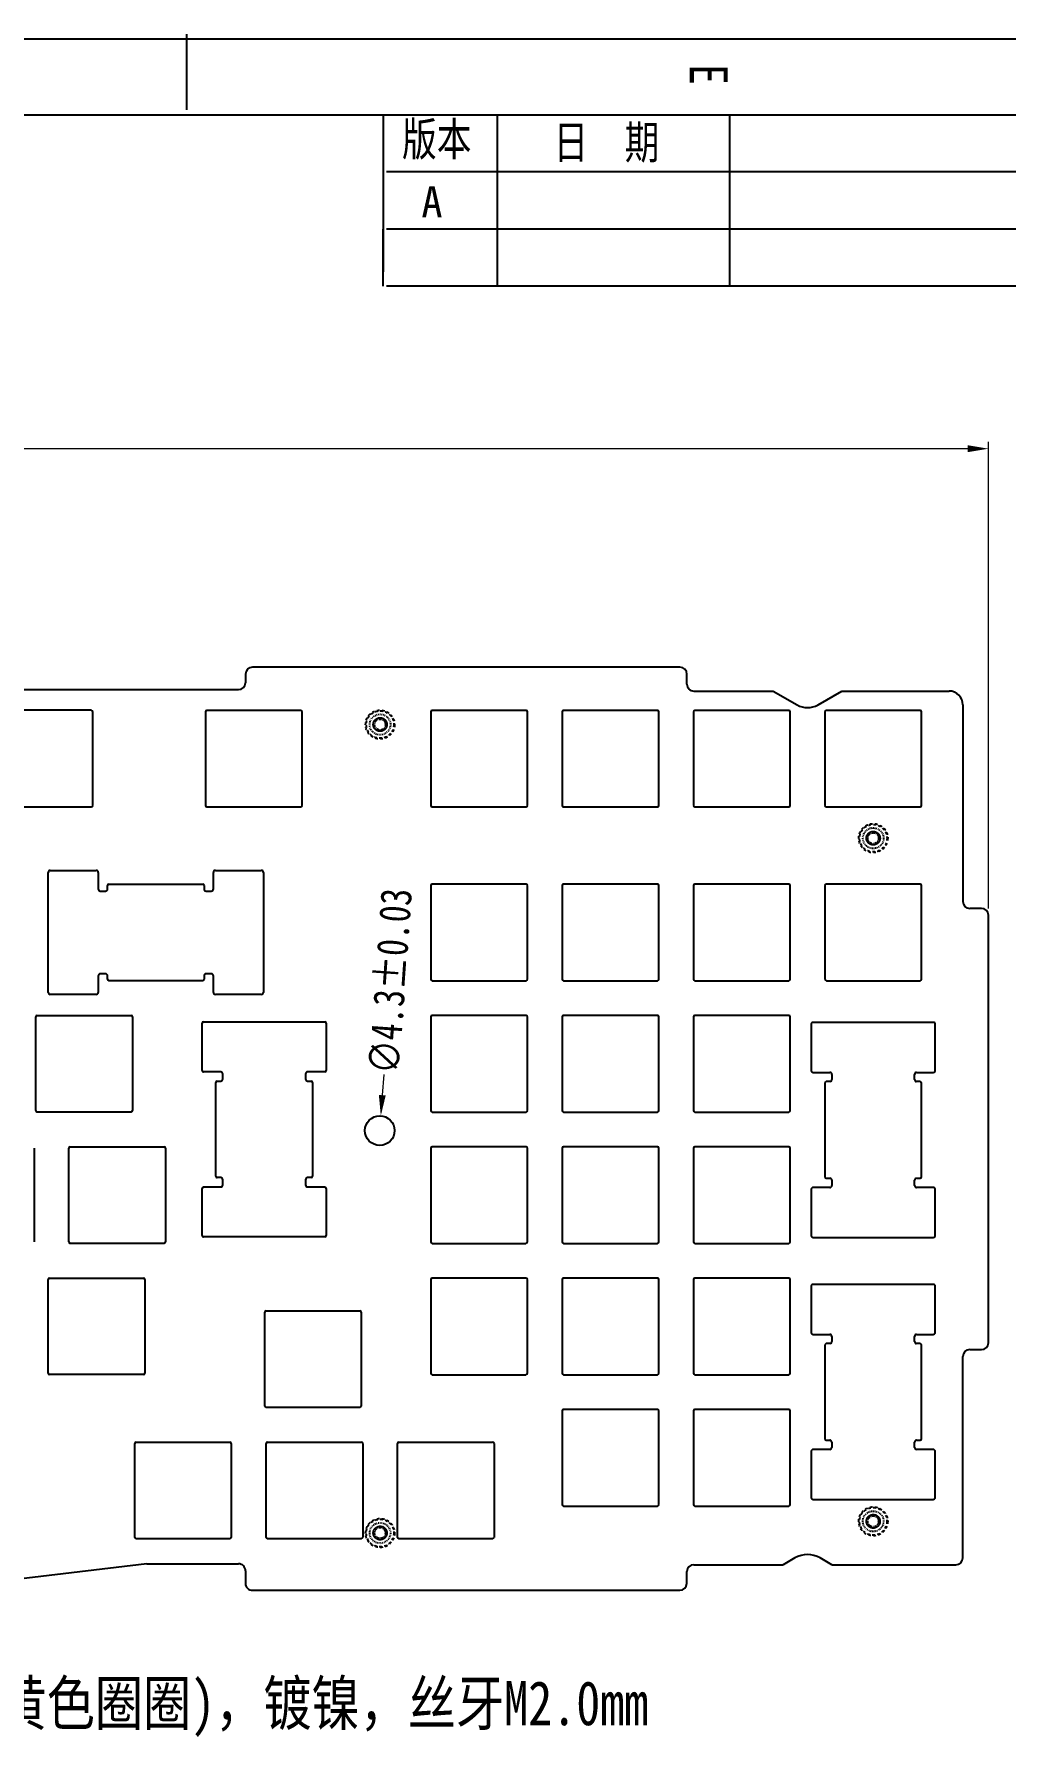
# Model space of a CAD drawing. Header units: inches. Extents: x 457 to 1932, y -186 to 238.
# Drawn here: x 1678.3 to 1819.2, y -9.5 to 237.6 of the extents above; entities that cross this region are included whole.
import ezdxf

# ---------------------------------------------------------------- set-up
doc = ezdxf.new("R2010")
doc.units = ezdxf.units.IN
doc.header["$LTSCALE"] = 1.21
doc.header["$MEASUREMENT"] = 0
doc.header["$PDMODE"] = 3
doc.header["$PDSIZE"] = 0.3125
doc.linetypes.add('HIDDEN', pattern=[0.2, 0.1, -0.1])
doc.layers.get('0').update_dxf_attribs({"linetype": 'CONTINUOUS'})
doc.layers.get('Defpoints').update_dxf_attribs({"linetype": 'CONTINUOUS'})
doc.layers.add('DEFAULT_2', color=8, linetype='HIDDEN')
doc.styles.get("Standard").update_dxf_attribs({"font": 'txt', "width": 0.8})
doc.dimstyles.new('YanXiu', dxfattribs={"dimscale": 1.5, "dimtxt": 3, "dimasz": 2, "dimexe": 0.66, "dimexo": 0.66, "dimgap": 0.66, "dimtad": 0, "dimdsep": 46, "dimtxsty": 'Standard', "dimcen": 0, "dimclrd": 3, "dimclre": 6, "dimclrt": 3, "dimazin": 2, "dimtm": 1e-09, "dimtfac": 1, "dimtofl": 0, "dimtmove": 0, "dimatfit": 3, "dimfxl": 0, "dimlwd": 5, "dimlwe": 5, "dimarcsym": 0})

# ---------------------------------------------------------------- blocks, each defined once
blk = doc.blocks.new('*D12')
at = {"color": 3, "lineweight": 5}
blk.add_line((1728.96, 86.62), (1728.75, 83.63), dxfattribs=at)
at = {"color": 3}
blk.add_solid([(1728.26, 83.66), (1729.25, 83.59), (1728.54, 80.63)], dxfattribs=at)
at = {"layer": 'Defpoints', "color": 0}
for p in [(1728.54, 80.63), (1728.24, 76.34)]:
    blk.add_point(p, dxfattribs=at)
at = {"color": 3, "insert": (1729.91, 100.18), "char_height": 4.5, "attachment_point": 5, "rotation": 85.9978}
blk.add_mtext('∅4.3%%P0.03', dxfattribs=at)
blk = doc.blocks.new('*D17')
at = {"color": 6, "lineweight": 5}
for p, q in [((1375.55, 110.72), (1375.55, 178.4)), ((1816.65, 110.72), (1816.65, 178.4))]:
    blk.add_line(p, q, dxfattribs=at)
at = {"color": 3, "lineweight": 5}
for p, q in [((1378.55, 177.41), (1582.21, 177.41)), ((1813.65, 177.41), (1609.99, 177.41))]:
    blk.add_line(p, q, dxfattribs=at)
at = {"color": 3}
for points in [[(1378.55, 177.91), (1378.55, 176.91), (1375.55, 177.41)], [(1813.65, 177.91), (1813.65, 176.91), (1816.65, 177.41)]]:
    blk.add_solid(points, dxfattribs=at)
at = {"layer": 'Defpoints', "color": 0}
for p in [(1816.65, 177.41), (1375.55, 109.73), (1816.65, 109.73)]:
    blk.add_point(p, dxfattribs=at)
at = {"color": 3, "insert": (1596.1, 177.41), "char_height": 4.5, "attachment_point": 5}
blk.add_mtext('441.1%%P0.15', dxfattribs=at)
blk = doc.blocks.new('*D19')
at = {"color": 3, "lineweight": 5}
for p, q in [((1845.36, 153.88), (1842.36, 153.88)), ((1852.86, 153.88), (1855.86, 153.88))]:
    blk.add_line(p, q, dxfattribs=at)
at = {"color": 6, "lineweight": 5}
for p, q in [((1848.36, 146.7), (1848.36, 154.87)), ((1849.86, 146.7), (1849.86, 154.87))]:
    blk.add_line(p, q, dxfattribs=at)
at = {"color": 3}
for points in [[(1845.36, 154.38), (1845.36, 153.38), (1848.36, 153.88)], [(1852.86, 154.38), (1852.86, 153.38), (1849.86, 153.88)]]:
    blk.add_solid(points, dxfattribs=at)
at = {"layer": 'Defpoints', "color": 0}
for p in [(1848.36, 153.88), (1848.36, 145.71), (1849.86, 145.71)]:
    blk.add_point(p, dxfattribs=at)
at = {"color": 3, "insert": (1833.15, 153.88), "char_height": 4.5, "attachment_point": 5}
blk.add_mtext('1.5{\\H0.7x;\\S+0.05^ -0.02;}', dxfattribs=at)

msp = doc.modelspace()

# ---------------------------------------------------------------- linework, layer by layer
at = {"color": 7, "linetype": 'Continuous'}
for p, q in [((1700.342, 237.556), (1700.342, 226.55)), ((1289.635, 236.866), (1932.382, 236.866)), ((1300.641, 225.86), (1932.382, 225.86)), ((1728.861, 225.833), (1931.884, 225.833)), ((1728.861, 225.833), (1728.861, 203.065)), ((1745.42, 225.833), (1745.42, 200.985)), ((1779.124, 225.833), (1779.124, 200.985)), ((1729.359, 217.596), (1932.382, 217.596)), ((1708.925, 144.703), (1708.925, 143.459)), ((1771.925, 145.699), (1709.925, 145.703)), ((1772.924, 143.259), (1772.925, 144.699)), ((1675.558, 142.459), (1707.925, 142.459)), ((1773.924, 142.259), (1785.444, 142.259)), ((1785.444, 142.259), (1788.899, 140.264)), ((1791.949, 140.264), (1795.406, 142.259)), ((1795.406, 142.259), (1810.949, 142.259)), ((1686.562, 139.459), (1672.962, 139.459)), ((1686.762, 125.659), (1686.762, 139.259)), ((1703.119, 139.257), (1703.118, 125.657)), ((1716.919, 139.456), (1703.319, 139.457)), ((1717.118, 125.656), (1717.119, 139.256)), ((1735.799, 139.254), (1735.798, 125.654)), ((1749.599, 139.453), (1735.999, 139.454)), ((1749.798, 125.653), (1749.799, 139.253)), ((1754.849, 139.253), (1754.848, 125.653)), ((1768.649, 139.452), (1755.049, 139.453)), ((1768.848, 125.652), (1768.849, 139.252)), ((1773.899, 139.252), (1773.898, 125.652)), ((1787.699, 139.451), (1774.099, 139.452)), ((1787.898, 125.651), (1787.899, 139.251)), ((1792.949, 139.251), (1792.948, 125.651)), ((1806.749, 139.45), (1793.149, 139.45)), ((1806.948, 125.65), (1806.949, 139.25)), ((1812.949, 140.259), (1812.947, 111.729)), ((1672.962, 125.459), (1686.562, 125.459)), ((1703.318, 125.457), (1716.918, 125.456)), ((1735.998, 125.454), (1749.598, 125.453)), ((1755.048, 125.453), (1768.648, 125.452)), ((1774.098, 125.452), (1787.698, 125.451)), ((1793.148, 125.45), (1806.748, 125.45)), ((1680.611, 116.244), (1687.261, 116.244)), ((1704.561, 116.244), (1711.211, 116.244)), ((1680.311, 98.544), (1680.311, 115.944)), ((1687.561, 115.944), (1687.561, 113.544)), ((1688.911, 113.544), (1688.911, 114.044)), ((1689.111, 114.244), (1702.711, 114.244)), ((1702.911, 114.044), (1702.911, 113.544)), ((1704.261, 113.544), (1704.261, 115.944)), ((1711.511, 115.944), (1711.511, 98.544)), ((1735.797, 114.039), (1735.796, 100.439)), ((1749.597, 114.238), (1735.997, 114.239)), ((1749.796, 100.438), (1749.797, 114.038)), ((1754.847, 114.038), (1754.846, 100.438)), ((1768.647, 114.237), (1755.047, 114.238)), ((1768.846, 100.437), (1768.847, 114.037)), ((1773.897, 114.037), (1773.896, 100.437)), ((1787.697, 114.236), (1774.097, 114.237)), ((1787.896, 100.436), (1787.897, 114.036)), ((1792.947, 114.036), (1792.946, 100.436)), ((1806.747, 114.235), (1793.147, 114.236)), ((1806.946, 100.435), (1806.947, 114.035)), ((1687.861, 113.244), (1688.611, 113.244)), ((1703.211, 113.244), (1703.961, 113.244)), ((1815.647, 110.729), (1813.947, 110.729)), ((1816.643, 47.729), (1816.647, 109.729)), ((1687.561, 100.944), (1687.561, 98.544)), ((1688.611, 101.244), (1687.861, 101.244)), ((1688.911, 100.444), (1688.911, 100.944)), ((1702.711, 100.244), (1689.111, 100.244)), ((1702.911, 100.944), (1702.911, 100.444)), ((1703.961, 101.244), (1703.211, 101.244)), ((1704.261, 98.544), (1704.261, 100.944)), ((1735.996, 100.239), (1749.596, 100.238)), ((1755.046, 100.238), (1768.646, 100.237)), ((1774.096, 100.237), (1787.696, 100.236)), ((1793.146, 100.236), (1806.746, 100.235)), ((1687.261, 98.244), (1680.611, 98.244)), ((1711.211, 98.244), (1704.561, 98.244)), ((1735.796, 94.989), (1735.795, 81.389)), ((1749.596, 95.188), (1735.996, 95.189)), ((1749.795, 81.388), (1749.796, 94.988)), ((1754.846, 94.988), (1754.845, 81.388)), ((1768.646, 95.187), (1755.046, 95.188)), ((1768.845, 81.387), (1768.846, 94.987)), ((1773.896, 94.987), (1773.895, 81.387)), ((1787.696, 95.186), (1774.096, 95.187)), ((1787.895, 81.386), (1787.896, 94.986)), ((1790.943, 93.892), (1790.943, 87.242)), ((1808.643, 94.192), (1791.243, 94.192)), ((1808.943, 87.242), (1808.943, 93.892)), ((1791.243, 86.942), (1793.643, 86.942)), ((1793.943, 86.642), (1793.943, 85.892)), ((1805.943, 85.892), (1805.943, 86.642)), ((1806.243, 86.942), (1808.643, 86.942)), ((1792.945, 85.398), (1792.944, 71.798)), ((1793.703, 85.598), (1793.145, 85.598)), ((1806.745, 85.597), (1806.187, 85.597)), ((1806.944, 71.797), (1806.945, 85.397)), ((1735.995, 81.189), (1749.595, 81.188)), ((1755.045, 81.188), (1768.645, 81.187)), ((1774.095, 81.187), (1787.695, 81.186)), ((1678.261, 75.944), (1678.261, 62.344)), ((1735.795, 75.939), (1735.794, 62.339)), ((1749.595, 76.138), (1735.995, 76.139)), ((1749.794, 62.338), (1749.795, 75.938)), ((1754.845, 75.938), (1754.844, 62.338)), ((1768.645, 76.137), (1755.045, 76.138)), ((1768.844, 62.337), (1768.845, 75.937)), ((1773.895, 75.937), (1773.894, 62.337)), ((1787.695, 76.136), (1774.095, 76.137)), ((1787.894, 62.336), (1787.895, 75.936)), ((1790.943, 69.942), (1790.943, 63.292)), ((1793.643, 70.242), (1791.243, 70.242)), ((1793.144, 71.598), (1793.638, 71.596)), ((1793.943, 71.292), (1793.943, 70.542)), ((1805.943, 70.542), (1805.943, 71.292)), ((1808.643, 70.242), (1806.243, 70.242)), ((1806.248, 71.596), (1806.744, 71.597)), ((1808.943, 63.292), (1808.943, 69.942)), ((1735.994, 62.139), (1749.594, 62.138)), ((1755.044, 62.138), (1768.644, 62.137)), ((1774.094, 62.137), (1787.694, 62.136)), ((1791.243, 62.992), (1808.643, 62.992)), ((1680.311, 43.294), (1680.311, 56.894)), ((1680.511, 57.094), (1694.111, 57.094)), ((1694.311, 56.894), (1694.311, 43.294)), ((1735.793, 56.889), (1735.792, 43.289)), ((1749.593, 57.088), (1735.993, 57.089)), ((1749.792, 43.288), (1749.793, 56.888)), ((1754.843, 56.888), (1754.842, 43.288)), ((1768.643, 57.087), (1755.043, 57.088)), ((1768.842, 43.287), (1768.843, 56.887)), ((1773.893, 56.887), (1773.892, 43.287)), ((1787.693, 57.086), (1774.093, 57.087)), ((1787.892, 43.286), (1787.893, 56.886)), ((1790.94, 55.892), (1790.94, 49.242)), ((1808.64, 56.192), (1791.24, 56.192)), ((1808.94, 49.242), (1808.94, 55.892)), ((1711.711, 38.544), (1711.711, 52.144)), ((1711.911, 52.344), (1725.511, 52.344)), ((1725.711, 52.144), (1725.711, 38.544)), ((1791.24, 48.942), (1793.64, 48.942)), ((1792.943, 47.398), (1792.942, 33.798)), ((1793.701, 47.598), (1793.143, 47.598)), ((1793.94, 48.642), (1793.94, 47.892)), ((1805.94, 47.892), (1805.94, 48.642)), ((1806.743, 47.597), (1806.184, 47.597)), ((1806.24, 48.942), (1808.64, 48.942)), ((1806.942, 33.797), (1806.943, 47.397)), ((1812.941, 16.524), (1812.943, 45.729)), ((1813.943, 46.729), (1815.643, 46.729)), ((1694.111, 43.094), (1680.511, 43.094)), ((1735.992, 43.089), (1749.592, 43.088)), ((1755.042, 43.088), (1768.642, 43.087)), ((1774.092, 43.087), (1787.692, 43.086)), ((1725.511, 38.344), (1711.911, 38.344)), ((1754.842, 37.838), (1754.841, 24.238)), ((1768.642, 38.037), (1755.042, 38.038)), ((1768.841, 24.237), (1768.842, 37.837)), ((1773.892, 37.837), (1773.891, 24.237)), ((1787.692, 38.036), (1774.092, 38.037)), ((1787.891, 24.236), (1787.892, 37.836)), ((1692.861, 19.494), (1692.861, 33.094)), ((1693.061, 33.294), (1706.661, 33.294)), ((1706.861, 33.094), (1706.861, 19.494)), ((1711.911, 19.494), (1711.911, 33.094)), ((1712.111, 33.294), (1725.711, 33.294)), ((1725.911, 33.094), (1725.911, 19.494)), ((1730.961, 19.494), (1730.961, 33.094)), ((1731.161, 33.294), (1744.761, 33.294)), ((1744.961, 33.094), (1744.961, 19.494)), ((1793.64, 32.242), (1791.24, 32.242)), ((1793.142, 33.598), (1793.635, 33.596)), ((1793.94, 33.292), (1793.94, 32.542)), ((1805.94, 32.542), (1805.94, 33.292)), ((1808.64, 32.242), (1806.24, 32.242)), ((1806.245, 33.596), (1806.742, 33.597)), ((1790.94, 31.942), (1790.94, 25.292)), ((1808.94, 25.292), (1808.94, 31.942)), ((1791.24, 24.992), (1808.64, 24.992)), ((1755.041, 24.038), (1768.641, 24.037)), ((1774.091, 24.037), (1787.691, 24.036)), ((1706.661, 19.294), (1693.061, 19.294)), ((1725.711, 19.294), (1712.111, 19.294)), ((1744.761, 19.294), (1731.161, 19.294)), ((1694.624, 15.651), (1629.614, 7.959)), ((1694.624, 15.651), (1707.916, 15.651)), ((1773.916, 15.524), (1786.875, 15.524)), ((1788.591, 16.514), (1786.875, 15.524)), ((1793.956, 15.524), (1792.241, 16.514)), ((1793.956, 15.524), (1811.941, 15.524)), ((1708.916, 14.651), (1708.916, 12.824)), ((1772.916, 12.824), (1772.916, 14.524)), ((1709.916, 11.824), (1771.916, 11.824))]:
    msp.add_line(p, q, dxfattribs=at)
for p, q in [((1728.861, 200.985), (1728.861, 209.277)), ((1729.359, 209.304), (1932.382, 209.304)), ((1729.359, 201.013), (1932.382, 201.013))]:
    msp.add_line(p, q)
at = {"color": 2, "linetype": 'Continuous'}
for p, q in [((1729.03, 137.933), (1729.082, 137.98)), ((1729.167, 138.056), (1729.082, 137.98)), ((1800.542, 121.449), (1800.594, 121.496)), ((1800.678, 121.572), (1800.594, 121.496)), ((1800.535, 22.351), (1800.587, 22.397)), ((1800.672, 22.473), (1800.587, 22.397)), ((1729.03, 20.655), (1729.082, 20.702)), ((1729.167, 20.778), (1729.082, 20.702))]:
    msp.add_line(p, q, dxfattribs=at)
at = {"color": 6, "linetype": 'Continuous'}
for p, q in [((1678.525, 81.391), (1678.524, 94.991)), ((1678.724, 95.191), (1692.324, 95.192)), ((1692.524, 94.992), (1692.525, 81.392)), ((1702.624, 87.219), (1702.624, 94.069)), ((1702.824, 94.269), (1720.424, 94.27)), ((1720.624, 94.07), (1720.624, 87.22)), ((1705.324, 87.019), (1702.824, 87.019)), ((1705.624, 85.969), (1705.624, 86.719)), ((1717.624, 86.72), (1717.624, 85.97)), ((1720.424, 87.02), (1717.924, 87.02)), ((1704.625, 71.869), (1704.624, 85.469)), ((1704.824, 85.669), (1705.324, 85.669)), ((1717.924, 85.67), (1718.424, 85.67)), ((1718.624, 85.47), (1718.625, 71.87)), ((1692.325, 81.192), (1678.725, 81.191)), ((1683.315, 62.339), (1683.314, 75.939)), ((1683.514, 76.139), (1697.114, 76.14)), ((1697.314, 75.94), (1697.315, 62.34)), ((1705.325, 71.669), (1704.825, 71.669)), ((1718.425, 71.67), (1717.925, 71.67)), ((1702.626, 63.269), (1702.625, 70.119)), ((1702.825, 70.319), (1705.325, 70.319)), ((1705.625, 70.619), (1705.625, 71.369)), ((1717.625, 71.37), (1717.625, 70.62)), ((1717.925, 70.32), (1720.425, 70.32)), ((1720.625, 70.12), (1720.626, 63.27)), ((1697.115, 62.14), (1683.515, 62.139)), ((1720.426, 63.07), (1702.826, 63.069))]:
    msp.add_line(p, q, dxfattribs=at)
at = {"color": 7, "linetype": 'Continuous'}
msp.add_circle((1728.395, 78.49), 2.15, dxfattribs=at)
for centre, radius, start, end in [((1707.925, 143.459), 1, 270, 359.99616), ((1709.925, 144.703), 1, 89.99616, 179.99616), ((1771.925, 144.699), 1, 359.99616, 89.99616), ((1773.924, 143.259), 1, 179.99616, 270), ((1810.949, 140.259), 2, 359.99616, 90), ((1686.562, 139.259), 0.2, 0, 90), ((1703.319, 139.257), 0.2, 89.99616, 179.99616), ((1716.919, 139.256), 0.2, 359.99616, 89.99616), ((1735.999, 139.254), 0.2, 89.99616, 179.99616), ((1749.599, 139.253), 0.2, 359.99616, 89.99616), ((1755.049, 139.253), 0.2, 89.99616, 179.99616), ((1768.649, 139.252), 0.2, 359.99616, 89.99616), ((1774.099, 139.252), 0.2, 89.99616, 179.99616), ((1787.699, 139.251), 0.2, 359.99616, 89.99616), ((1790.424, 142.905), 3.05, 239.99616, 299.99616), ((1793.149, 139.25), 0.2, 89.99616, 179.99616), ((1806.749, 139.25), 0.2, 359.99616, 89.99616), ((1686.562, 125.659), 0.2, 270, 0), ((1703.318, 125.657), 0.2, 179.99616, 269.99616), ((1716.918, 125.656), 0.2, 269.99616, 359.99616), ((1735.998, 125.654), 0.2, 179.99616, 269.99616), ((1749.598, 125.653), 0.2, 269.99616, 359.99616), ((1755.048, 125.653), 0.2, 179.99616, 269.99616), ((1768.648, 125.652), 0.2, 269.99616, 359.99616), ((1774.098, 125.652), 0.2, 179.99616, 269.99616), ((1787.698, 125.651), 0.2, 269.99616, 359.99616), ((1793.148, 125.65), 0.2, 179.99616, 269.99616), ((1806.748, 125.65), 0.2, 269.99616, 359.99616), ((1680.611, 115.944), 0.3, 90, 180), ((1687.261, 115.944), 0.3, 0, 90), ((1704.561, 115.944), 0.3, 90, 180), ((1711.211, 115.944), 0.3, 0, 90), ((1689.111, 114.044), 0.2, 90, 180), ((1702.711, 114.044), 0.2, 0, 90), ((1735.997, 114.039), 0.2, 89.99616, 179.99616), ((1749.597, 114.038), 0.2, 359.99616, 89.99616), ((1755.047, 114.038), 0.2, 89.99616, 179.99616), ((1768.647, 114.037), 0.2, 359.99616, 89.99616), ((1774.097, 114.037), 0.2, 89.99616, 179.99616), ((1787.697, 114.036), 0.2, 359.99616, 89.99616), ((1793.147, 114.036), 0.2, 89.99616, 179.99616), ((1806.747, 114.035), 0.2, 359.99616, 89.99616), ((1687.861, 113.544), 0.3, 180, 270), ((1688.611, 113.544), 0.3, 270, 0), ((1703.211, 113.544), 0.3, 180, 270), ((1703.961, 113.544), 0.3, 270, 360), ((1813.947, 111.729), 1, 179.99616, 269.99616), ((1815.647, 109.729), 1, 359.99616, 89.99616), ((1687.861, 100.944), 0.3, 90, 180), ((1688.611, 100.944), 0.3, 0, 90), ((1689.111, 100.444), 0.2, 180, 270), ((1702.711, 100.444), 0.2, 270, 0), ((1703.211, 100.944), 0.3, 90, 180), ((1703.961, 100.944), 0.3, 0, 90), ((1735.996, 100.439), 0.2, 179.99616, 269.99616), ((1749.596, 100.438), 0.2, 269.99616, 359.99616), ((1755.046, 100.438), 0.2, 179.99616, 269.99616), ((1768.646, 100.437), 0.2, 269.99616, 359.99616), ((1774.096, 100.437), 0.2, 179.99616, 269.99616), ((1787.696, 100.436), 0.2, 269.99616, 359.99616), ((1793.146, 100.436), 0.2, 179.99616, 269.99616), ((1806.746, 100.435), 0.2, 269.99616, 359.99616), ((1680.611, 98.544), 0.3, 180, 270), ((1687.261, 98.544), 0.3, 270, 0), ((1704.561, 98.544), 0.3, 180, 270), ((1711.211, 98.544), 0.3, 270, 0), ((1735.996, 94.989), 0.2, 89.99616, 179.99616), ((1749.596, 94.988), 0.2, 359.99616, 89.99616), ((1755.046, 94.988), 0.2, 89.99616, 179.99616), ((1768.646, 94.987), 0.2, 359.99616, 89.99616), ((1774.096, 94.987), 0.2, 89.99616, 179.99616), ((1787.696, 94.986), 0.2, 359.99616, 89.99616), ((1791.243, 93.892), 0.3, 90, 180), ((1808.643, 93.892), 0.3, 0, 90), ((1791.243, 87.242), 0.3, 180, 270), ((1793.643, 86.642), 0.3, 0, 90), ((1806.243, 86.642), 0.3, 90, 180), ((1808.643, 87.242), 0.3, 270, 0), ((1793.145, 85.398), 0.2, 89.99616, 179.99616), ((1793.643, 85.892), 0.3, 281.59716, 0), ((1806.243, 85.892), 0.3, 180, 259.22762), ((1806.745, 85.397), 0.2, 359.99616, 89.99616), ((1735.995, 81.389), 0.2, 179.99616, 269.99616), ((1749.595, 81.388), 0.2, 269.99616, 359.99616), ((1755.045, 81.388), 0.2, 179.99616, 269.99616), ((1768.645, 81.387), 0.2, 269.99616, 359.99616), ((1774.095, 81.387), 0.2, 179.99616, 269.99616), ((1787.695, 81.386), 0.2, 269.99616, 359.99616), ((1735.995, 75.939), 0.2, 89.99616, 179.99616), ((1749.595, 75.938), 0.2, 359.99616, 89.99616), ((1755.045, 75.938), 0.2, 89.99616, 179.99616), ((1768.645, 75.937), 0.2, 359.99616, 89.99616), ((1774.095, 75.937), 0.2, 89.99616, 179.99616), ((1787.695, 75.936), 0.2, 359.99616, 89.99616), ((1793.144, 71.798), 0.2, 179.99616, 269.99616), ((1806.744, 71.797), 0.2, 269.99616, 359.99616), ((1791.243, 69.942), 0.3, 90, 180), ((1793.643, 71.292), 0.3, 0, 89.99616), ((1793.643, 70.542), 0.3, 270, 0), ((1806.243, 71.292), 0.3, 89.99616, 180), ((1806.243, 70.542), 0.3, 180, 270), ((1808.643, 69.942), 0.3, 0, 90), ((1735.994, 62.339), 0.2, 179.99616, 269.99616), ((1749.594, 62.338), 0.2, 269.99616, 359.99616), ((1755.044, 62.338), 0.2, 179.99616, 269.99616), ((1768.644, 62.337), 0.2, 269.99616, 359.99616), ((1774.094, 62.337), 0.2, 179.99616, 269.99616), ((1787.694, 62.336), 0.2, 269.99616, 359.99616), ((1791.243, 63.292), 0.3, 180, 270), ((1808.643, 63.292), 0.3, 270, 0), ((1680.511, 56.894), 0.2, 90, 180), ((1694.111, 56.894), 0.2, 0, 90), ((1735.993, 56.889), 0.2, 89.99616, 179.99616), ((1749.593, 56.888), 0.2, 359.99616, 89.99616), ((1755.043, 56.888), 0.2, 89.99616, 179.99616), ((1768.643, 56.887), 0.2, 359.99616, 89.99616), ((1774.093, 56.887), 0.2, 89.99616, 179.99616), ((1787.693, 56.886), 0.2, 359.99616, 89.99616), ((1791.24, 55.892), 0.3, 90, 180), ((1808.64, 55.892), 0.3, 0, 90), ((1711.911, 52.144), 0.2, 90, 180), ((1725.511, 52.144), 0.2, 0, 90), ((1791.24, 49.242), 0.3, 180, 270), ((1793.143, 47.398), 0.2, 89.99616, 179.99616), ((1793.64, 48.642), 0.3, 0, 90), ((1793.64, 47.892), 0.3, 281.59716, 0), ((1806.24, 48.642), 0.3, 90, 180), ((1806.24, 47.892), 0.3, 180, 259.22762), ((1806.743, 47.397), 0.2, 359.99616, 89.99616), ((1808.64, 49.242), 0.3, 270, 360), ((1815.643, 47.729), 1, 269.99616, 359.99616), ((1813.943, 45.729), 1, 89.99616, 179.99616), ((1680.511, 43.294), 0.2, 180, 270), ((1694.111, 43.294), 0.2, 270, 0), ((1735.992, 43.289), 0.2, 179.99616, 269.99616), ((1749.592, 43.288), 0.2, 269.99616, 359.99616), ((1755.042, 43.288), 0.2, 179.99616, 269.99616), ((1768.642, 43.287), 0.2, 269.99616, 359.99616), ((1774.092, 43.287), 0.2, 179.99616, 269.99616), ((1787.692, 43.286), 0.2, 269.99616, 359.99616), ((1711.911, 38.544), 0.2, 180, 270), ((1725.511, 38.544), 0.2, 270, 0), ((1755.042, 37.838), 0.2, 89.99616, 179.99616), ((1768.642, 37.837), 0.2, 359.99616, 89.99616), ((1774.092, 37.837), 0.2, 89.99616, 179.99616), ((1787.692, 37.836), 0.2, 359.99616, 89.99616), ((1693.061, 33.094), 0.2, 90, 180), ((1706.661, 33.094), 0.2, 0, 90), ((1712.111, 33.094), 0.2, 90, 180), ((1725.711, 33.094), 0.2, 0, 90), ((1731.161, 33.094), 0.2, 90, 180), ((1744.761, 33.094), 0.2, 0, 90), ((1791.24, 31.942), 0.3, 90, 180), ((1793.142, 33.798), 0.2, 179.99616, 269.99616), ((1793.64, 32.542), 0.3, 270, 0), ((1793.64, 33.292), 0.3, 0, 89.99616), ((1806.24, 33.292), 0.3, 89.99616, 180), ((1806.24, 32.542), 0.3, 180, 270), ((1806.742, 33.797), 0.2, 269.99616, 359.99616), ((1808.64, 31.942), 0.3, 0, 90), ((1791.24, 25.292), 0.3, 180, 270), ((1808.64, 25.292), 0.3, 270, 0), ((1755.041, 24.238), 0.2, 179.99616, 269.99616), ((1768.641, 24.237), 0.2, 269.99616, 359.99616), ((1774.091, 24.237), 0.2, 179.99616, 269.99616), ((1787.691, 24.236), 0.2, 269.99616, 359.99616), ((1693.061, 19.494), 0.2, 180, 270), ((1706.661, 19.494), 0.2, 270, 0), ((1712.111, 19.494), 0.2, 180, 270), ((1725.711, 19.494), 0.2, 270, 0), ((1731.161, 19.494), 0.2, 180, 270), ((1744.761, 19.494), 0.2, 270, 0), ((1707.916, 14.651), 1, 359.99616, 90), ((1773.916, 14.524), 1, 90, 179.99616), ((1790.416, 13.353), 3.65, 59.99616, 119.99616), ((1811.941, 16.524), 1, 270, 359.99616), ((1709.916, 12.824), 1, 179.99616, 270), ((1771.916, 12.824), 1, 270, 359.99616)]:
    msp.add_arc(centre, radius, start, end, dxfattribs=at)
at = {"color": 6, "linetype": 'Continuous'}
for centre, radius, start, end in [((1678.724, 94.991), 0.2, 90.00384, 180.00384), ((1692.324, 94.992), 0.2, 0.00384, 90.00384), ((1702.824, 94.069), 0.2, 90.00384, 180.00384), ((1720.424, 94.07), 0.2, 0.00384, 90.00384), ((1702.824, 87.219), 0.2, 180.00384, 270.00384), ((1705.324, 86.719), 0.3, 0.00384, 90.00384), ((1717.924, 86.72), 0.3, 90.00384, 180.00384), ((1720.424, 87.22), 0.2, 270.00384, 0.00384), ((1704.824, 85.469), 0.2, 90.00384, 180.00384), ((1705.324, 85.969), 0.3, 270.00384, 0.00384), ((1717.924, 85.97), 0.3, 180.00384, 270.00384), ((1718.424, 85.47), 0.2, 0.00384, 90.00384), ((1678.725, 81.391), 0.2, 180.00384, 270.00384), ((1692.325, 81.392), 0.2, 270.00384, 0.00384), ((1683.514, 75.939), 0.2, 90.00384, 180.00384), ((1697.114, 75.94), 0.2, 0.00384, 90.00384), ((1704.825, 71.869), 0.2, 180.00384, 270.00384), ((1705.325, 71.369), 0.3, 0.00384, 90.00384), ((1717.925, 71.37), 0.3, 90.00384, 180.00384), ((1718.425, 71.87), 0.2, 270.00384, 0.00384), ((1702.825, 70.119), 0.2, 90.00384, 180.00384), ((1705.325, 70.619), 0.3, 270.00384, 0.00384), ((1717.925, 70.62), 0.3, 180.00384, 270.00384), ((1720.425, 70.12), 0.2, 0.00384, 90.00384), ((1683.515, 62.339), 0.2, 180.00384, 270.00384), ((1697.115, 62.34), 0.2, 270.00384, 0.00384), ((1702.826, 63.269), 0.2, 180.00384, 270.00384), ((1720.426, 63.27), 0.2, 270.00384, 0.00384)]:
    msp.add_arc(centre, radius, start, end, dxfattribs=at)
at = {"color": 2, "linetype": 'Continuous'}
for points, knots in [([(1729.167, 138.056), (1729.213, 138.005), (1729.035, 138.222), (1728.773, 138.324), (1728.836, 138.296)], [0, 0, 0, 0, 0.4999973, 1, 1, 1, 1]), ([(1729.223, 137.255), (1729.269, 137.417), (1729.254, 137.778), (1729.035, 138.062), (1728.899, 138.161)], [0, 0, 0, 0, 0.499586, 1, 1, 1, 1]), ([(1800.678, 121.572), (1800.724, 121.521), (1800.547, 121.739), (1800.285, 121.84), (1800.348, 121.812)], [0, 0, 0, 0, 0.4999973, 1, 1, 1, 1]), ([(1800.735, 120.772), (1800.781, 120.933), (1800.766, 121.295), (1800.546, 121.578), (1800.41, 121.678)], [0, 0, 0, 0, 0.499586, 1, 1, 1, 1]), ([(1800.672, 22.473), (1800.718, 22.422), (1800.54, 22.64), (1800.278, 22.741), (1800.341, 22.714)], [0, 0, 0, 0, 0.4999973, 1, 1, 1, 1]), ([(1800.728, 21.673), (1800.774, 21.834), (1800.759, 22.196), (1800.54, 22.48), (1800.404, 22.579)], [0, 0, 0, 0, 0.499586, 1, 1, 1, 1]), ([(1729.167, 20.778), (1729.213, 20.727), (1729.035, 20.945), (1728.773, 21.046), (1728.836, 21.018)], [0, 0, 0, 0, 0.4999973, 1, 1, 1, 1]), ([(1729.223, 19.978), (1729.269, 20.139), (1729.254, 20.501), (1729.035, 20.784), (1728.899, 20.884)], [0, 0, 0, 0, 0.499586, 1, 1, 1, 1])]:
    msp.add_open_spline(points, degree=3, knots=knots, dxfattribs=at)
at = {"layer": 'DEFAULT_2', "color": 2, "linetype": 'HIDDEN', "ltscale": 3}
for centre, radius in [((1728.436, 137.397), 2.1), ((1728.436, 137.397), 2), ((1728.436, 137.397), 0.8), ((1799.948, 120.914), 2.1), ((1799.948, 120.914), 2), ((1799.948, 120.914), 0.8), ((1799.941, 21.815), 2.1), ((1799.941, 21.815), 2), ((1799.941, 21.815), 0.8), ((1728.436, 20.12), 2.1), ((1728.436, 20.12), 2), ((1728.436, 20.12), 0.8)]:
    msp.add_circle(centre, radius, dxfattribs=at)
at = {"layer": 'DEFAULT_2', "color": 8, "linetype": 'HIDDEN'}
for centre, radius in [((1728.436, 137.397), 1.5), ((1728.436, 137.397), 0.8), ((1728.436, 137.397), 0.8), ((1799.948, 120.914), 1.5), ((1799.948, 120.914), 0.8), ((1799.948, 120.914), 0.8), ((1799.941, 21.815), 1.5), ((1799.941, 21.815), 0.8), ((1799.941, 21.815), 0.8), ((1728.436, 20.12), 1.5), ((1728.436, 20.12), 0.8), ((1728.436, 20.12), 0.8)]:
    msp.add_circle(centre, radius, dxfattribs=at)
at = {"layer": 'DEFAULT_2', "color": 2, "linetype": 'HIDDEN', "ltscale": 3}
for points in [[(1727.858, 138.193), (1728.024, 138.313), (1728.444, 138.45), (1729.065, 138.24), (1729.443, 137.703), (1729.428, 137.046), (1729.026, 136.527), (1728.395, 136.346), (1727.78, 136.576), (1727.42, 137.125), (1727.457, 137.781), (1727.875, 138.287), (1728.512, 138.447), (1729.119, 138.197), (1729.46, 137.636), (1729.402, 136.982), (1728.968, 136.49), (1728.326, 136.351), (1727.727, 136.62), (1727.405, 137.192), (1727.484, 137.844), (1727.934, 138.322), (1728.58, 138.439), (1729.17, 138.151), (1729.474, 137.569), (1729.373, 136.92), (1728.908, 136.457), (1728.258, 136.361), (1727.678, 136.668), (1727.393, 137.26), (1727.515, 137.905), (1727.996, 138.352), (1728.647, 138.429), (1729.03, 138.208), (1729.167, 138.056)], [(1799.37, 121.709), (1799.535, 121.83), (1799.956, 121.966), (1800.577, 121.756), (1800.954, 121.219), (1800.939, 120.563), (1800.538, 120.043), (1799.906, 119.863), (1799.291, 120.092), (1798.932, 120.642), (1798.968, 121.297), (1799.386, 121.803), (1800.023, 121.963), (1800.631, 121.714), (1800.972, 121.153), (1800.914, 120.499), (1800.48, 120.007), (1799.838, 119.868), (1799.239, 120.137), (1798.916, 120.708), (1798.995, 121.36), (1799.446, 121.838), (1800.092, 121.956), (1800.681, 121.667), (1800.985, 121.085), (1800.885, 120.437), (1800.419, 119.974), (1799.77, 119.877), (1799.19, 120.185), (1798.905, 120.776), (1799.026, 121.421), (1799.507, 121.868), (1800.158, 121.945), (1800.542, 121.724), (1800.678, 121.572)], [(1799.363, 22.611), (1799.529, 22.731), (1799.949, 22.868), (1800.57, 22.658), (1800.948, 22.12), (1800.933, 21.464), (1800.531, 20.944), (1799.9, 20.764), (1799.285, 20.993), (1798.925, 21.543), (1798.962, 22.198), (1799.38, 22.705), (1800.017, 22.864), (1800.624, 22.615), (1800.965, 22.054), (1800.907, 21.4), (1800.473, 20.908), (1799.831, 20.769), (1799.232, 21.038), (1798.909, 21.61), (1798.989, 22.261), (1799.439, 22.739), (1800.085, 22.857), (1800.675, 22.569), (1800.979, 21.987), (1800.878, 21.338), (1800.413, 20.875), (1799.763, 20.778), (1799.183, 21.086), (1798.898, 21.677), (1799.02, 22.323), (1799.501, 22.77), (1800.151, 22.846), (1800.535, 22.626), (1800.672, 22.473)], [(1727.858, 20.915), (1728.024, 21.036), (1728.444, 21.172), (1729.065, 20.962), (1729.443, 20.425), (1729.428, 19.769), (1729.026, 19.249), (1728.395, 19.069), (1727.78, 19.298), (1727.42, 19.848), (1727.457, 20.503), (1727.875, 21.009), (1728.512, 21.169), (1729.119, 20.92), (1729.46, 20.359), (1729.402, 19.705), (1728.968, 19.213), (1728.326, 19.074), (1727.727, 19.343), (1727.405, 19.914), (1727.484, 20.566), (1727.934, 21.044), (1728.58, 21.162), (1729.17, 20.873), (1729.474, 20.291), (1729.373, 19.643), (1728.908, 19.18), (1728.258, 19.083), (1727.678, 19.391), (1727.393, 19.982), (1727.515, 20.628), (1727.996, 21.075), (1728.647, 21.151), (1729.03, 20.93), (1729.167, 20.778)]]:
    msp.add_open_spline(points, degree=3, knots=[0, 0, 0, 0, 0.0312476, 0.0624971, 0.0937489, 0.1250021, 0.1562545, 0.1875048, 0.2187528, 0.25, 0.2812478, 0.3124976, 0.3437497, 0.3750029, 0.4062551, 0.437505, 0.4687528, 0.5, 0.531248, 0.5624981, 0.5937504, 0.6250037, 0.6562556, 0.6875051, 0.7187528, 0.75, 0.7812482, 0.8124987, 0.8437513, 0.8750044, 0.906256, 0.9375053, 0.9687528, 1, 1, 1, 1], dxfattribs=at)

# ---------------------------------------------------------------- texts
at = {"color": 4}
msp.add_text('A ', height=4.5116, dxfattribs=at).set_placement((1734.42, 210.972))
at = {"color": 7, "linetype": 'Continuous', "insert": (1778.849, 233.198), "char_height": 5.503, "width": 5.50297, "attachment_point": 1, "rotation": 270, "line_spacing_factor": 0.9}
msp.add_mtext('E', dxfattribs=at)
at = {"char_height": 4.8438, "attachment_point": 1}
for s, width, insert, own_width in [('版本', 7.64621, (1731.62, 224.739), 11.23993), ('日  期', 11.72282, (1753.572, 224.291), 21.01991)]:
    msp.add_mtext_dynamic_manual_height_columns(s, width=width, gutter_width=1, heights=[0], dxfattribs=dict(at, insert=insert)).dxf.set("width", own_width)
at = {"insert": (1620.76, -1.352), "char_height": 6.4, "width": 174.82957, "attachment_point": 1}
msp.add_mtext('{\\fSimSun|b0|i0|c134|p2;\\C1;背面10个铁铆钉(黄色圈圈)，镀镍，丝牙M2.0mm}', dxfattribs=at)

# ---------------------------------------------------------------- dimensions: what is measured, and where the dimension line sits
dim = msp.add_linear_dim(base=(1816.647, 177.413), p1=(1375.551, 109.729), p2=(1816.647, 109.729), text='<>%%P0.15', dimstyle='YanXiu')
dim.commit()
dim.dimension.update_dxf_attribs({"geometry": '*D17', "text_midpoint": (1596.099, 177.413), "dimtype": 160})
dim = msp.add_linear_dim(base=(1848.355, 153.877), p1=(1849.855, 145.715), p2=(1848.355, 145.715), text='<>{\\H0.7x;\\S+0.05^ -0.02;}', dimstyle='YanXiu')
dim.commit()
dim.dimension.update_dxf_attribs({"geometry": '*D19', "text_midpoint": (1833.145, 153.877)})
dim = msp.add_diameter_dim_2p(p1=(1728.245, 76.345), p2=(1728.545, 80.634), text='<>%%P0.03', dimstyle='YanXiu')
dim.commit()
dim.dimension.update_dxf_attribs({"geometry": '*D12', "text_midpoint": (1729.912, 100.177)})

doc.saveas('drawing.dxf')
